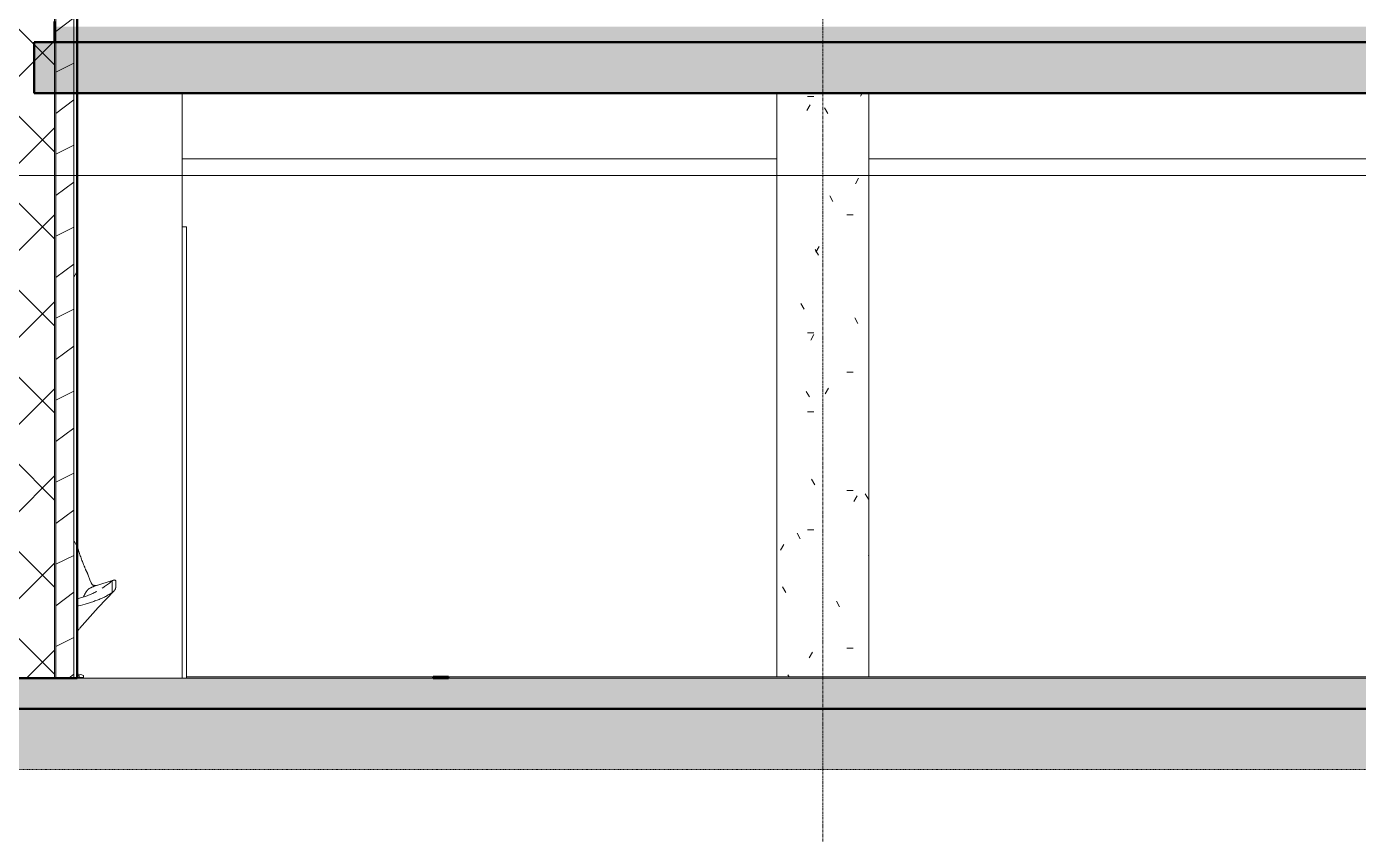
# Model space of a CAD drawing. Header units: inches. Extents: x -4169 to 1833, y -300 to 585.
# Drawn here: x -157.7 to 102, y -159.8 to -1 of the extents above; entities that cross this region are included whole.
import ezdxf

# ---------------------------------------------------------------- set-up
doc = ezdxf.new("R2010")
doc.units = ezdxf.units.IN
doc.header["$MEASUREMENT"] = 0
doc.linetypes.add('Aligning Line 1_8_', pattern=[0.25, 0.125, -0.125])
doc.linetypes.add('Grid Line 1_2_', pattern=[0.875, 0.5, -0.125, 0.125, -0.125])
for name, color, linetype, lineweight in [('0-4', 7, 'Continuous', 9), ('0-7', 130, 'Continuous', 5), ('A-DOOR-FRAM-1', 7, 'Continuous', 9), ('A-FLOR', 192, 'Continuous', 13), ('A-FLOR-2', 192, 'Continuous', 50), ('A-FLOR-LEVL-1', 51, 'Grid Line 1_2_', 9), ('A-FLOR-PATT-1', 8, 'Continuous', 9), ('A-GENM-2', 7, 'Continuous', 9), ('A-GENM-3', 250, 'Continuous', 50), ('A-WALL-1', 250, 'Continuous', 50), ('A-WALL-2', 10, 'Continuous', 13), ('A-WALL-PATT-1', 7, 'Continuous', 9), ('A-WALL-PATT-2', 253, 'Continuous', 9), ('A-WALL-PATT-4', 252, 'Continuous', 9), ('C-BLDG-PADS-1', 253, 'Continuous', 9), ('C-BLDG-PADS-2', 10, 'Continuous', 13), ('C-TOPO', 7, 'Continuous', 9), ('C-TOPO-1', 250, 'Continuous', 50), ('G-ANNO-SYMB', 111, 'Aligning Line 1_8_', 9), ('I-FURN-1', 7, 'Continuous', 9), ('I-WALL-2', 10, 'Continuous', 13), ('S-COLS', 52, 'Continuous', 9), ('S-GRID-1', 1, 'Grid Line 1_2_', 9)]:
    doc.layers.add(name, color=color, linetype=linetype, lineweight=lineweight)
pattern_1 = [(0, (-10964.796, 146.633), (30.72, 7.68), [1.267, -21.773, 1.267, -21.773, -122.88]), (0, (-10964.796, 146.633), (30.72, 7.68), [-46.08, 1.267, -44.813, 1.267, -21.773, -53.76]), (0, (-10964.796, 146.633), (30.72, 7.68), [-115.2, 1.267, -14.093, 1.267, -37.133]), (120, (-10953.276, 150.473), (-22.01108, 22.7643), [1.267, -21.773, 1.267, -21.773, -122.88]), (120, (-10953.276, 150.473), (-22.01108, 22.7643), [-46.08, 1.267, -44.813, 1.267, -21.773, -53.76]), (120, (-10953.276, 150.473), (-22.01108, 22.7643), [-115.2, 1.267, -14.093, 1.267, -37.133]), (240, (-10949.436, 165.833), (-8.70892, -30.4443), [1.267, -21.773, 1.267, -21.773, -122.88]), (240, (-10949.436, 165.833), (-8.70892, -30.4443), [-46.08, 1.267, -44.813, 1.267, -21.773, -53.76]), (240, (-10949.436, 165.833), (-8.70892, -30.4443), [-115.2, 1.267, -14.093, 1.267, -37.133])]

# ---------------------------------------------------------------- blocks, each defined once
blk = doc.blocks.new('CTR - 2nd Phase_rvt-2-BUILDING SECTION - EAST_WEST - LOOKING SOUTH')
at = {"layer": 'A-FLOR-LEVL-1'}
for p, q in [((-12558.48, -30), (-9609.49, -30)), ((-12558.48, -128), (-9609.49, -128))]:
    blk.add_line(p, q, dxfattribs=at)
blk = doc.blocks.new('CTR  - Topography_rvt-2-BUILDING SECTION - EAST_WEST - LOOKING SOUTH')
at = {"layer": 'C-BLDG-PADS-1'}
h = blk.add_hatch(dxfattribs=at)
h.set_pattern_fill('FP_22', color=256, style=0, pattern_type=2)
h.set_pattern_definition([(50, (-10964.796, 146.633), (27.5427, -2.4099), [2.88, -31.68]), (355, (-10964.796, 146.633), (-5.32784, 28.8843), [2.304, -25.344]), (100.451, (-10962.5, 146.432), (22.2153, 26.4739), [2.448, -26.924]), (46.184, (-10964.796, 154.313), (40.9819, -6.3564), [4.32, -47.52]), (96.636, (-10961.38, 153.784), (35.8907, 37.4062), [3.671, -40.386]), (351.184, (-10964.796, 154.313), (35.891, 37.4062), [3.456, -38.016]), (21, (-10960.956, 152.393), (22.92104, -15.46073), [2.88, -31.68]), (326, (-10960.956, 152.393), (9.3435, 27.84574), [2.304, -25.344]), (71.451, (-10959.045, 151.105), (32.26477, 12.3844), [2.448, -26.924]), (37.5, (-10964.796, 146.633), (0.466855, 12.78271), [1.267, -23.77, 1.267, -24.461, -25.44]), (37.5, (-10964.796, 146.633), (0.466855, 12.78271), [-50.765, 1.267, -24.173]), (7.5, (-10964.796, 146.633), (10.10159, 15.14509), [1.267, -13.402, 1.267, -23.194, -9.696]), (7.5, (-10964.796, 146.633), (10.10159, 15.14509), [-39.13, 1.267, -8.429]), (327.5, (-10973.359, 146.633), (20.49916, -0.86578), [1.267, -8.333, 1.267, -28.685, -39.744]), (327.5, (-10973.359, 146.633), (20.49916, -0.86578), [-39.552, 1.267, -38.477]), (317.5, (-10977.199, 146.633), (22.39478, 3.8443), [1.267, -11.213, 1.267, -18.624, -28.224]), (317.5, (-10977.199, 146.633), (22.39478, 3.8443), [-32.371, 1.267, -26.957])])
h.paths.add_polyline_path([(-12082.19, -134), (-9896.19, -134), (-9896.19, -128), (-12082.19, -128)], flags=0)
at = {"layer": 'C-TOPO'}
h = blk.add_hatch(dxfattribs=at)
h.set_pattern_fill('FP_31', color=256, style=0, pattern_type=2)
h.set_pattern_definition([(0, (-10964.796, 146.633), (24, 24), [24, -24]), (0, (-10964.796, 155.633), (24, 24), [24, -24]), (0, (-10964.796, 164.633), (24, 24), [24, -24]), (90, (-10961.796, 167.633), (-24, 24), [24, -24]), (90, (-10952.796, 167.633), (-24, 24), [24, -24]), (90, (-10943.796, 167.633), (-24, 24), [24, -24])])
h.paths.add_polyline_path([(-9908.19, -145.9), (-9908.19, -134.01), (-12070.19, -134.01), (-12070.19, -145.9), (-9956.02, -145.9)], flags=0)
at = {"layer": 'A-FLOR-LEVL-1'}
blk.add_line((-12558.48, -128), (-9609.49, -128), dxfattribs=at)
at = {"layer": 'C-BLDG-PADS-2'}
for p, q in [((-9896.19, -128), (-12082.19, -128)), ((-12082.19, -134), (-9896.19, -134))]:
    blk.add_line(p, q, dxfattribs=at)
at = {"layer": 'C-TOPO'}
blk.add_line((-9959.35, -134.01), (-12070.19, -134.01), dxfattribs=at)
at = {"layer": 'C-TOPO-1'}
blk.add_line((-9959.35, -134.01), (-12070.19, -134.01), dxfattribs=at)
blk = doc.blocks.new('HOLLOW METAL - UNIT DOOR-1950124-BUILDING SECTION - EAST_WEST - LOOKING SOUTH')
at = {"layer": 'A-DOOR-FRAM-1'}
for q in [(-11410.13, -40), (-11409.25, -128)]:
    blk.add_line((-11409.25, -40), q, dxfattribs=at)
blk = doc.blocks.new('Seating-Setee-Teknion-BBMC_Metropolitan-R2013 - Lounge Settee-1463093-BUILDING SECTION - EAST_WEST - LOOKING SOUTH')
at = {"layer": 'I-FURN-1'}
for p, q in [((-11423.49, -108.91), (-11427.05, -110.01)), ((-11423.79, -111.32), (-11423.79, -109.07)), ((-11430.61, -127.88), (-11430.22, -127.88)), ((-11429.39, -127.88), (-11430.22, -127.88)), ((-11429.92, -128), (-11429.92, -127.88))]:
    blk.add_line(p, q, dxfattribs=at)
at = {"layer": 'I-FURN-1', "flags": 128}
for points in [[(-11428.43, -107.93), (-11428.14, -108.84), (-11427.88, -109.41), (-11427.67, -109.74), (-11427.59, -109.83), (-11427.54, -109.88), (-11427.27, -109.91), (-11426.69, -109.97)], [(-11430.12, -118.35), (-11426.48, -114.24), (-11423.41, -111)], [(-11429, -111.45), (-11428.97, -111.39), (-11428.94, -111.35)], [(-11428.43, -110.71), (-11428.42, -110.69), (-11428.34, -110.63)], [(-11430.22, -127.88), (-11430.23, -127.7), (-11430.23, -127.52)], [(-11429.39, -127.52), (-11429.39, -127.7), (-11429.39, -127.88)]]:
    blk.add_lwpolyline(points, dxfattribs=at)
at = {"layer": 'I-FURN-1'}
for points, knots in [([(-11428.42, -107.96), (-11428.42, -107.96), (-11428.42, -107.95), (-11428.43, -107.94), (-11428.43, -107.92), (-11428.46, -107.84), (-11428.53, -107.7), (-11428.61, -107.53), (-11428.67, -107.4), (-11428.73, -107.3), (-11428.77, -107.22), (-11428.79, -107.17), (-11428.82, -107.12), (-11428.86, -107.05), (-11428.9, -106.96), (-11428.95, -106.85), (-11429.01, -106.7), (-11429.09, -106.52), (-11429.16, -106.33), (-11429.22, -106.19), (-11429.27, -106.06), (-11429.37, -105.82), (-11429.51, -105.49), (-11429.67, -105.05), (-11429.84, -104.61), (-11429.99, -104.17), (-11430.14, -103.74), (-11430.28, -103.3), (-11430.41, -102.86), (-11430.53, -102.49), (-11430.59, -102.26), (-11430.62, -102.18)], [0.5238095, 0.5238095, 0.5238095, 0.5238095, 0.5252976, 0.5267857, 0.5297619, 0.5357143, 0.547619, 0.5535714, 0.5595238, 0.5654762, 0.5684524, 0.5714286, 0.5744048, 0.577381, 0.5833333, 0.5892857, 0.5952381, 0.6071429, 0.6190476, 0.625, 0.6309524, 0.6428571, 0.6666667, 0.6904762, 0.7142857, 0.7380952, 0.7619048, 0.7857143, 0.8095238, 0.8333333, 0.8456129, 0.8456129, 0.8456129, 0.8456129]), ([(-11423.79, -109.07), (-11424.03, -109.25), (-11424.38, -109.52), (-11424.87, -109.87), (-11425.24, -110.13), (-11425.53, -110.33), (-11425.7, -110.44), (-11425.75, -110.48)], [0, 0, 0, 0, 0.05, 0.075, 0.1, 0.125, 0.1342567, 0.1342567, 0.1342567, 0.1342567]), ([(-11423.79, -111.32), (-11423.67, -111.24), (-11423.52, -111.11), (-11423.37, -110.96), (-11423.3, -110.87), (-11423.26, -110.82), (-11423.23, -110.77), (-11423.2, -110.72), (-11423.17, -110.66), (-11423.14, -110.59), (-11423.12, -110.52), (-11423.1, -110.47), (-11423.09, -110.41), (-11423.08, -110.34), (-11423.07, -110.26), (-11423.06, -110.2), (-11423.06, -110.15), (-11423.06, -110.1), (-11423.05, -110.03), (-11423.05, -109.94), (-11423.05, -109.85), (-11423.05, -109.78), (-11423.05, -109.73), (-11423.05, -109.67), (-11423.05, -109.6), (-11423.05, -109.5), (-11423.04, -109.41), (-11423.05, -109.35), (-11423.05, -109.32), (-11423.05, -109.3), (-11423.05, -109.29), (-11423.05, -109.28), (-11423.05, -109.26), (-11423.05, -109.23), (-11423.06, -109.19), (-11423.06, -109.14), (-11423.08, -109.07), (-11423.09, -109.01), (-11423.11, -108.97), (-11423.13, -108.95), (-11423.14, -108.92), (-11423.18, -108.9), (-11423.25, -108.88), (-11423.33, -108.88), (-11423.39, -108.89), (-11423.43, -108.9), (-11423.47, -108.91), (-11423.53, -108.92), (-11423.64, -108.97), (-11423.73, -109.02), (-11423.79, -109.07)], [0, 0, 0, 0, 0.111111, 0.166667, 0.194444, 0.222222, 0.236111, 0.25, 0.277778, 0.305556, 0.333333, 0.347222, 0.361111, 0.388889, 0.416667, 0.430556, 0.444444, 0.458333, 0.472222, 0.5, 0.527778, 0.541667, 0.555556, 0.569444, 0.583333, 0.611111, 0.638889, 0.652778, 0.659722, 0.663194, 0.666667, 0.670139, 0.673611, 0.680556, 0.694444, 0.708333, 0.722222, 0.75, 0.763889, 0.770833, 0.777778, 0.805556, 0.833333, 0.861111, 0.875, 0.888889, 0.902778, 0.916667, 0.944444, 1, 1, 1, 1]), ([(-11426.75, -111.11), (-11427.02, -111.25), (-11427.42, -111.45), (-11427.98, -111.69), (-11428.41, -111.86), (-11428.83, -112.02), (-11429.26, -112.17), (-11429.7, -112.32), (-11430.15, -112.46), (-11430.45, -112.55), (-11430.61, -112.59)], [0.2, 0.2, 0.2, 0.2, 0.25, 0.275, 0.3, 0.325, 0.35, 0.375, 0.4, 0.4273084, 0.4273084, 0.4273084, 0.4273084]), ([(-11430.61, -114), (-11430.53, -113.98), (-11429.86, -113.82), (-11428.91, -113.56), (-11427.91, -113.24), (-11427.35, -113.05), (-11426.93, -112.9), (-11426.51, -112.74), (-11426.1, -112.57), (-11425.69, -112.4), (-11425.29, -112.21), (-11424.91, -112.01), (-11424.4, -111.72), (-11424.03, -111.49), (-11423.79, -111.32)], [0.5849453, 0.5849453, 0.5849453, 0.5849453, 0.6, 0.7, 0.75, 0.775, 0.8, 0.825, 0.85, 0.875, 0.9, 0.925, 0.95, 1, 1, 1, 1]), ([(-11429.37, -112.19), (-11429.35, -112.16), (-11429.32, -112.09), (-11429.26, -111.96), (-11429.18, -111.79), (-11429.1, -111.62), (-11429.04, -111.5), (-11429, -111.44), (-11428.97, -111.39), (-11428.94, -111.35), (-11428.9, -111.28), (-11428.83, -111.17), (-11428.72, -111.02), (-11428.58, -110.84), (-11428.42, -110.69), (-11428.24, -110.56), (-11428.05, -110.45), (-11427.88, -110.37), (-11427.76, -110.32), (-11427.7, -110.29), (-11427.67, -110.28), (-11427.67, -110.28)], [-0.65090577, -0.65090577, -0.65090577, -0.65090577, -0.64825581, -0.64534884, -0.63953488, -0.63372093, -0.63081395, -0.62936047, -0.62790698, -0.62645349, -0.625, -0.62209302, -0.61627907, -0.61046512, -0.60465116, -0.59883721, -0.59302326, -0.5872093, -0.58430233, -0.58284884, -0.58227848, -0.58227848, -0.58227848, -0.58227848]), ([(-11427.64, -110.27), (-11427.64, -110.27), (-11427.6, -110.25), (-11427.53, -110.22), (-11427.39, -110.15), (-11427.23, -110.07), (-11427.1, -110.02), (-11427.05, -110.01)], [-0.5814309, -0.5814309, -0.5814309, -0.5814309, -0.58139535, -0.57848837, -0.5755814, -0.56976744, -0.56549846, -0.56549846, -0.56549846, -0.56549846]), ([(-11430.2, -118.44), (-11430.2, -118.45), (-11430.25, -118.51), (-11430.35, -118.62), (-11430.49, -118.77), (-11430.58, -118.86), (-11430.61, -118.9)], [-0.29113924, -0.29113924, -0.29113924, -0.29113924, -0.29069767, -0.28488372, -0.27906977, -0.27507983, -0.27507983, -0.27507983, -0.27507983]), ([(-11430.23, -127.52), (-11430.23, -127.51), (-11430.23, -127.5), (-11430.24, -127.49), (-11430.24, -127.48), (-11430.25, -127.47), (-11430.26, -127.47)], [0, 0, 0, 0, 0.333333, 0.5, 0.666667, 1, 1, 1, 1]), ([(-11429.42, -127.47), (-11429.41, -127.47), (-11429.41, -127.48), (-11429.4, -127.49), (-11429.39, -127.5), (-11429.39, -127.51), (-11429.39, -127.52)], [0, 0, 0, 0, 0.333333, 0.5, 0.666667, 1, 1, 1, 1])]:
    blk.add_open_spline(points, degree=3, knots=knots, dxfattribs=at)
for points in [[(-11430.61, -127.2), (-11430.22, -127.29), (-11429.82, -127.38), (-11429.42, -127.47)], [(-11430.26, -127.47), (-11430.38, -127.44), (-11430.5, -127.42), (-11430.61, -127.39)]]:
    blk.add_open_spline(points, degree=3, dxfattribs=at)
blk = doc.blocks.new('Parking_Stall_Multiple - STANDARD-V166-BUILDING SECTION - EAST_WEST - LOOKING SOUTH')
at = {"layer": 'A-GENM-2'}
for p, q in [((-11358.19, -127.75), (-11151.19, -127.75)), ((-11358.19, -127.75), (-11151.19, -127.75)), ((-11151.19, -127.75), (-11151.19, -128)), ((-11151.19, -127.75), (-11151.19, -128))]:
    blk.add_line(p, q, dxfattribs=at)
at = {"layer": 'A-GENM-3'}
for p, q in [((-11358.19, -127.75), (-11361.19, -127.75)), ((-11361.19, -127.75), (-11361.19, -128)), ((-11361.19, -128), (-11358.19, -128)), ((-11358.19, -128), (-11358.19, -127.75))]:
    blk.add_line(p, q, dxfattribs=at)
blk = doc.blocks.new('Parking_Stall_Multiple - STANDARD-V167-BUILDING SECTION - EAST_WEST - LOOKING SOUTH')
at = {"layer": 'A-GENM-2'}
blk.add_line((-11409.25, -127.75), (-11361.19, -127.75), dxfattribs=at)
blk = doc.blocks.new('CTR - 1st Phase - Common Walls_rvt-2-BUILDING SECTION - EAST_WEST - LOOKING SOUTH')
at = {"layer": 'A-WALL-PATT-1'}
h = blk.add_hatch(dxfattribs=at)
h.set_pattern_fill('FP_21', color=256, style=0, pattern_type=2)
h.set_pattern_definition(pattern_1)
h.paths.add_polyline_path([(-11430.61, -128), (-11430.61, 136), (-11430.74, 136), (-11430.74, 187), (-11430.61, 187), (-11430.61, 268), (-11430.74, 268), (-11430.74, 319), (-11430.61, 319), (-11430.61, 398), (-11431.24, 398), (-11431.24, -128)], flags=0)
at = {"layer": 'A-WALL-PATT-2'}
h = blk.add_hatch(dxfattribs=at)
h.set_pattern_fill('FP_24', color=256, style=0, pattern_type=2)
h.set_pattern_definition([(216.87, (-10958.398, 162.627), (47.980943, 31.987086), [7.997, -71.971]), (206.565, (-10948.802, 157.829), (-15.99371, -15.99413), [17.881, -17.881]), (198.435, (-10948.802, 149.832), (-31.98674, -15.99388), [10.115, -40.461])])
h.paths.add_polyline_path([(-11431.24, -128), (-11431.24, 398), (-11434.74, 398), (-11434.74, -128), (-11433.81, -128)], flags=0)
at = {"layer": 'A-WALL-PATT-4'}
h = blk.add_hatch(dxfattribs=at)
h.set_pattern_fill('FP_35', color=256, style=0, pattern_type=2)
h.set_pattern_definition([(45, (-10964.796, 146.633), (-8.48528, 8.48528), []), (135, (-10964.796, 146.633), (-8.48528, -8.48528), [])])
h.paths.add_polyline_path([(-11441.88, -128), (-11434.99, -128), (-11434.99, 398), (-11442.99, 398), (-11442.99, -128)], flags=0)
at = {"layer": 'A-FLOR-LEVL-1'}
for p, q in [((-12558.48, -30), (-9609.49, -30)), ((-12558.48, -128), (-9609.49, -128))]:
    blk.add_line(p, q, dxfattribs=at)
at = {"layer": 'A-WALL-1'}
for p, q in [((-11430.61, -128), (-11430.61, 136)), ((-11442.99, -128), (-11430.61, -128))]:
    blk.add_line(p, q, dxfattribs=at)
at = {"layer": 'A-WALL-2'}
for p, q in [((-11434.99, 398), (-11434.99, -128)), ((-11434.74, 398), (-11434.74, -128)), ((-11431.24, 398), (-11431.24, -128))]:
    blk.add_line(p, q, dxfattribs=at)
at = {"layer": 'I-WALL-2'}
blk.add_line((-11410.13, -128), (-11410.13, -14), dxfattribs=at)
at = {"layer": '0-4'}
for name in ['HOLLOW METAL - UNIT DOOR-1950124-BUILDING SECTION - EAST_WEST - LOOKING SOUTH', 'Seating-Setee-Teknion-BBMC_Metropolitan-R2013 - Lounge Settee-1463093-BUILDING SECTION - EAST_WEST - LOOKING SOUTH', 'Parking_Stall_Multiple - STANDARD-V167-BUILDING SECTION - EAST_WEST - LOOKING SOUTH', 'Parking_Stall_Multiple - STANDARD-V166-BUILDING SECTION - EAST_WEST - LOOKING SOUTH']:
    blk.add_blockref(name, (0, 0), dxfattribs=at)
blk = doc.blocks.new('Concrete-Rectangular-Column - ONE-1856735-BUILDING SECTION - EAST_WEST - LOOKING SOUTH')
at = {"layer": 'S-COLS'}
h = blk.add_hatch(dxfattribs=at)
h.set_pattern_fill('FP_21', color=256, style=0, pattern_type=2)
h.set_pattern_definition(pattern_1)
h.paths.add_polyline_path([(-11294.19, -127.75), (-11276.19, -127.75), (-11276.19, -14), (-11294.19, -14), (-11294.19, -61.79)], flags=0)
for p, q in [((-11294.19, -14), (-11294.19, -127.75)), ((-11276.19, -14), (-11276.19, -127.75))]:
    blk.add_line(p, q, dxfattribs=at)

msp = doc.modelspace()

# ---------------------------------------------------------------- hatches: boundary and pattern name
at = {"layer": 'A-FLOR-PATT-1'}
h = msp.add_hatch(dxfattribs=at)
h.set_pattern_fill('FP_21', color=256, style=0, pattern_type=2)
h.set_pattern_definition([(0, (317.997, 146.633), (30.72, 7.68), [1.267, -21.773, 1.267, -21.773, -122.88]), (0, (317.997, 146.633), (30.72, 7.68), [-46.08, 1.267, -44.813, 1.267, -21.773, -53.76]), (0, (317.997, 146.633), (30.72, 7.68), [-115.2, 1.267, -14.093, 1.267, -37.133]), (120, (329.517, 150.473), (-22.011075, 22.7643), [1.267, -21.773, 1.267, -21.773, -122.88]), (120, (329.517, 150.473), (-22.011075, 22.7643), [-46.08, 1.267, -44.813, 1.267, -21.773, -53.76]), (120, (329.517, 150.473), (-22.011075, 22.7643), [-115.2, 1.267, -14.093, 1.267, -37.133]), (240, (333.357, 165.833), (-8.708925, -30.4443), [1.267, -21.773, 1.267, -21.773, -122.88]), (240, (333.357, 165.833), (-8.708925, -30.4443), [-46.08, 1.267, -44.813, 1.267, -21.773, -53.76]), (240, (333.357, 165.833), (-8.708925, -30.4443), [-115.2, 1.267, -14.093, 1.267, -37.133])])
h.paths.add_polyline_path([(-796.8491, -4), (-552.1964, -4), (-552.1964, -1), (-797.8964, -1), (-797.8964, -4)], flags=0)
h.paths.add_polyline_path([(-152.1964, -4), (1264.7036, -4), (1264.7036, -1), (-152.1964, -1), (-152.1964, -3.9561)], flags=0)
h = msp.add_hatch(dxfattribs=at)
h.set_pattern_fill('FP_22', color=256, style=0, pattern_type=2)
h.set_pattern_definition([(50, (317.997, 146.633), (27.5427, -2.40992), [2.88, -31.68]), (355, (317.997, 146.633), (-5.32784, 28.88427), [2.304, -25.344]), (100.451, (320.293, 146.432), (22.2153, 26.47393), [2.448, -26.924]), (46.184, (317.997, 154.313), (40.9819, -6.3564), [4.32, -47.52]), (96.636, (321.413, 153.784), (35.8907, 37.4062), [3.671, -40.386]), (351.184, (317.997, 154.313), (35.891, 37.4062), [3.456, -38.016]), (21, (321.837, 152.393), (22.92104, -15.46073), [2.88, -31.68]), (326, (321.837, 152.393), (9.34353, 27.84574), [2.304, -25.344]), (71.451, (323.748, 151.105), (32.26477, 12.3844), [2.448, -26.924]), (37.5, (317.997, 146.633), (0.466855, 12.78271), [1.267, -23.77, 1.267, -24.461, -25.44]), (37.5, (317.997, 146.633), (0.466855, 12.78271), [-50.765, 1.267, -24.173]), (7.5, (317.997, 146.633), (10.10159, 15.14509), [1.267, -13.402, 1.267, -23.194, -9.696]), (7.5, (317.997, 146.633), (10.10159, 15.14509), [-39.13, 1.267, -8.429]), (327.5, (309.434, 146.633), (20.49916, -0.86578), [1.267, -8.333, 1.267, -28.685, -39.744]), (327.5, (309.434, 146.633), (20.49916, -0.86578), [-39.552, 1.267, -38.477]), (317.5, (305.594, 146.633), (22.39478, 3.8443), [1.267, -11.213, 1.267, -18.624, -28.224]), (317.5, (305.594, 146.633), (22.39478, 3.8443), [-32.371, 1.267, -26.957])])
h.paths.add_polyline_path([(-937.7964, -14), (-548.1964, -14), (-548.1964, -4), (-937.7964, -4), (-937.7964, -9.2134)], flags=0)
h.paths.add_polyline_path([(-113.3451, -14), (1270.2036, -14), (1270.2036, -4), (-156.1964, -4), (-156.1964, -14), (-124.1089, -14)], flags=0)

# ---------------------------------------------------------------- linework, layer by layer
at = {"layer": 'A-FLOR'}
for p, q in [((-11.3964, -26.75), (-127.3339, -26.75)), ((460.6036, -26.75), (6.6036, -26.75))]:
    msp.add_line(p, q, dxfattribs=at)
at = {"layer": 'A-FLOR-2'}
for p, q in [((-152.1964, 0), (-152.1964, -4)), ((1264.7036, -4), (-156.1964, -4)), ((-156.1964, -4), (-156.1964, -14)), ((-156.1964, -14), (1270.2036, -14))]:
    msp.add_line(p, q, dxfattribs=at)
at = {"layer": 'A-FLOR-LEVL-1'}
for p, q in [((-1101.901, -30), (1674.0755, -30)), ((-1101.901, -128), (1674.0755, -128))]:
    msp.add_line(p, q, dxfattribs=at)
at = {"layer": 'G-ANNO-SYMB'}
msp.add_line((1576.5527, -145.8387), (-1178.9656, -145.8387), dxfattribs=at)
at = {"layer": 'S-GRID-1'}
msp.add_line((-2.3964, -159.8356), (-2.3964, 470.5), dxfattribs=at)

# ---------------------------------------------------------------- block references
at = {"layer": '0-7'}
for name in ['CTR - 2nd Phase_rvt-2-BUILDING SECTION - EAST_WEST - LOOKING SOUTH', 'CTR - 1st Phase - Common Walls_rvt-2-BUILDING SECTION - EAST_WEST - LOOKING SOUTH', 'CTR  - Topography_rvt-2-BUILDING SECTION - EAST_WEST - LOOKING SOUTH']:
    msp.add_blockref(name, (11282.793, 0), dxfattribs=at)
at = {"layer": 'S-COLS'}
msp.add_blockref('Concrete-Rectangular-Column - ONE-1856735-BUILDING SECTION - EAST_WEST - LOOKING SOUTH', (11282.793, 0), dxfattribs=at)

doc.saveas('drawing.dxf')
